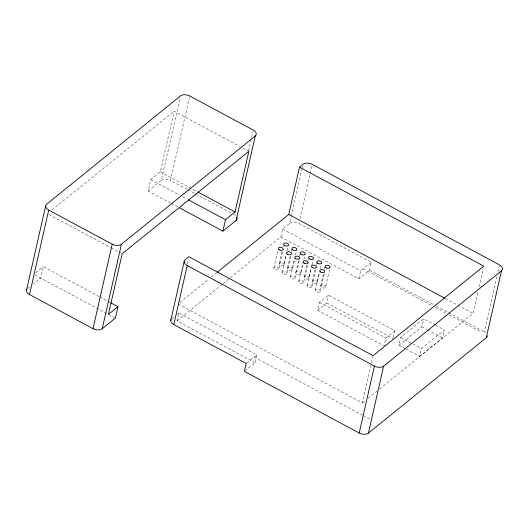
<?xml version="1.0" encoding="UTF-8"?>
<svg xmlns="http://www.w3.org/2000/svg" width="529" height="529" viewBox="0 0 529 529"><rect width="100%" height="100%" fill="white"/><g stroke="black" fill="none" stroke-linecap="round" stroke-linejoin="round"><path stroke-width="0.4" stroke-dasharray="2.65 1.98" d="M99.121 296.564L43.259 266.57L40.667 277.996L33.142 284.08M170.655 203.096L148.166 191.022L150.765 179.602L160.34 171.852L174.12 111.202L240.133 146.645M148.166 191.022L161.338 180.369L180.171 97.488M187.134 189.382L170.536 180.468L189.362 97.594M187.16 263.931L188.251 259.124M255.084 362.775L177.043 320.872L178.835 312.996L256.876 354.899L255.084 362.775L245.694 370.373M248.491 151.003L250.865 140.549M251.592 137.328L252.875 131.695M223.165 283.557L280.82 236.919L282.612 229.044L289.661 223.337L291.115 216.95M273.87 267.892L277.989 249.781M279.193 263.587L282.056 250.984M282.949 247.05L283.306 245.476M278.723 269.129A2.506 1.481 12.8 0 0 275.464 266.973A2.506 1.481 12.8 0 0 274.71 269.433A2.506 1.481 12.8 0 0 278.723 269.129L283.2 249.437M291.294 216.149L301.814 169.849M301.993 169.049L302.542 166.655M282.175 272.356L286.645 252.664M284.047 264.824A2.506 1.481 12.8 0 0 280.78 262.668A2.506 1.481 12.8 0 0 280.026 265.128A2.506 1.481 12.8 0 0 284.047 264.824L286.374 254.588M287.267 250.647L288.338 245.919M287.492 268.044L290.176 256.234M291.254 251.506L291.968 248.359M287.029 273.586A2.506 1.481 12.8 0 0 283.762 271.43A2.506 1.481 12.8 0 0 283.008 273.89A2.506 1.481 12.8 0 0 287.029 273.586L291.32 254.687M280.82 236.919L358.86 278.823L369.506 270.207L371.292 262.331L298.859 223.436L299.222 221.843M299.943 218.649L310.1 173.942M310.285 173.148L312.097 165.16M290.474 276.812L294.772 257.907M292.345 269.281A2.506 1.481 12.8 0 0 289.085 267.125A2.506 1.481 12.8 0 0 288.331 269.585A2.506 1.481 12.8 0 0 292.345 269.281L294.673 259.045M295.572 255.104L296.822 249.589M295.797 272.508L298.482 260.691M299.553 255.963L300.088 253.603M295.327 278.049A2.506 1.481 12.8 0 0 292.068 275.887A2.506 1.481 12.8 0 0 291.314 278.353A2.506 1.481 12.8 0 0 295.327 278.049L299.626 259.144M298.779 281.269L303.249 261.577M300.651 273.738A2.506 1.481 12.8 0 0 297.384 271.582A2.506 1.481 12.8 0 0 296.63 274.042A2.506 1.481 12.8 0 0 300.651 273.738L302.978 263.502M303.871 259.56L305.127 254.046M304.096 276.965L306.959 264.361M307.858 260.42L308.215 258.846M303.633 282.506A2.506 1.481 12.8 0 0 300.366 280.344A2.506 1.481 12.8 0 0 299.612 282.81A2.506 1.481 12.8 0 0 303.633 282.506L308.103 262.814M307.078 285.726L311.376 266.821M308.949 278.201A2.506 1.481 12.8 0 0 305.689 276.039A2.506 1.481 12.8 0 0 304.935 278.505A2.506 1.481 12.8 0 0 308.949 278.201L311.098 268.745M311.998 264.811L313.247 259.296M312.401 281.421L315.264 268.818M316.157 264.877L316.699 262.516M311.931 286.963A2.506 1.481 12.8 0 0 308.672 284.807A2.506 1.481 12.8 0 0 307.918 287.267A2.506 1.481 12.8 0 0 311.931 286.963L316.408 267.271M315.383 290.183L319.675 271.278M317.255 282.658A2.506 1.481 12.8 0 0 313.988 280.496A2.506 1.481 12.8 0 0 313.241 282.962A2.506 1.481 12.8 0 0 317.255 282.658L319.404 273.202M320.475 268.481L321.546 263.753M320.706 285.878L323.384 274.062M324.462 269.34L324.998 266.973M320.237 291.419A2.506 1.481 12.8 0 0 316.97 289.264A2.506 1.481 12.8 0 0 316.216 291.724A2.506 1.481 12.8 0 0 320.237 291.419L324.528 272.514M394.899 330.744L385.853 338.057L384.061 345.94L317.645 310.278L319.437 302.396L328.483 295.083L394.899 330.744L393.292 337.833M325.56 287.115A2.506 1.481 12.8 0 0 322.293 284.959A2.506 1.481 12.8 0 0 321.539 287.419A2.506 1.481 12.8 0 0 325.56 287.115L330.03 267.423M317.645 310.278L326.691 302.958L328.483 295.083M358.86 278.823L360.652 270.941L371.292 262.331M178.061 303.983L362.365 402.939L371.285 363.694M371.47 362.894L372.925 356.48M405.406 348.723L398.965 345.265L400.757 337.39L423.636 318.875L435.089 325.024M398.965 345.265L421.851 326.757L423.636 318.875M406.12 349.114L419.722 356.414L421.507 348.538L444.393 330.023L435.803 325.408M419.722 356.414L442.608 337.899L444.393 330.023M379.643 388.967L473.065 313.386L477.978 291.763M479.069 286.956L483.255 268.534M485.609 332.715A6.765 4.007 12.8 0 0 484.28 331.835L496.956 276.045M497.862 272.058L499.31 265.684M51.941 210.046L174.12 111.202M35.595 272.772L43.259 266.57M27.495 288.649L30.629 286.11M179.979 302.429L208.77 279.133M211.329 277.064L216.454 272.924M171.786 318.703L174.345 316.626M176.911 314.557L178.835 312.996M177.043 320.872L222.524 284.08M246.845 363.013L256.876 354.899M362.365 402.939L365.565 400.354M368.124 398.284L377.084 391.037M243.036 148.206L248.114 150.93M445.491 298.581L473.065 313.386M369.506 270.207L435.612 305.702M436.339 306.093L484.28 331.835M363.311 268.792L432.325 305.848M435.228 307.409L446.126 313.254M449.028 314.815L479.539 331.2M282.612 229.044L360.652 270.941M160.34 171.852L197.337 191.716M187.855 189.772L195.075 193.647M195.796 194.031L231.881 213.405M150.765 179.602L179.781 195.181M182.684 196.742L187.035 199.076M421.851 326.757L426.857 329.441M427.577 329.825L442.608 337.899M171.383 203.486L177.909 206.991M400.757 337.39L412.203 343.539M412.924 343.923L421.507 348.538M326.691 302.958L393.107 338.62M319.437 302.396L385.853 338.057M48.913 214.45L110.574 247.559M111.302 247.949L121.458 253.404M254.218 357.055L362.451 415.172M363.178 415.563L370.445 419.457M99.842 296.954L107.103 300.849M107.823 301.239L109.999 302.409M35.132 275.1L114.661 317.724M289.661 223.337A6.765 4.007 12.8 0 1 298.859 223.436M234.049 214.569A6.765 4.007 12.8 0 1 235.372 215.448M161.338 180.369A6.765 4.007 12.8 0 1 170.536 180.468"/><path stroke-width="0.79" d="M26.45 290.507L45.646 206.019M110.726 302.8L117.98 306.694L115.388 318.114L102.216 328.767A6.765 4.007 12.8 0 1 93.018 328.668L29.505 294.567L48.701 210.079A6.765 4.007 12.8 0 1 46.691 204.168L180.534 95.881A6.765 4.007 12.8 0 1 189.732 95.987L253.239 130.088A6.765 4.007 12.8 0 1 255.256 135.999L236.06 220.487L222.888 231.14L179.364 207.771M93.018 328.668L112.214 244.18L48.701 210.079M102.216 328.767L121.412 244.286L255.256 135.999M170.741 320.561L184.158 261.485M487.341 335.895A6.765 4.007 12.8 0 1 486.296 337.753L368.415 433.119A6.765 4.007 12.8 0 1 359.217 433.013L244.444 371.391L246.23 363.509L173.796 324.621L187.22 265.545A6.765 4.007 12.8 0 1 185.203 259.627L188.8 256.724L373.104 355.68L483.797 266.127L299.493 167.171L288.755 214.43L217.088 272.402M222.888 231.14L225.48 219.72L235.061 211.97L248.842 151.32L122.179 253.788L108.399 314.444L117.98 306.694M359.217 433.013L374.433 366.061L187.22 265.545M368.415 433.119L383.624 366.167L501.505 270.802A6.765 4.007 12.8 0 0 499.495 264.884L312.282 164.367A6.765 4.007 12.8 0 0 303.084 164.261L299.493 167.171M486.296 337.753L501.505 270.802M288.755 214.43L444.763 298.191M198.064 192.106L235.061 211.97M188.483 199.856L225.48 219.72M173.796 324.621A6.765 4.007 12.8 0 1 171.046 319.556M383.624 366.167A6.765 4.007 12.8 0 1 374.433 366.061M236.959 217.551A6.765 4.007 12.8 0 1 236.06 220.487M121.412 244.286A6.765 4.007 12.8 0 1 112.214 244.18M29.505 294.567A6.765 4.007 12.8 0 1 26.754 289.502M295.784 258.661A2.506 1.481 12.8 0 0 299.804 258.357A2.506 1.481 12.8 0 0 296.538 256.195A2.506 1.481 12.8 0 0 295.784 258.661M304.089 263.118A2.506 1.481 12.8 0 0 308.103 262.814A2.506 1.481 12.8 0 0 304.843 260.658A2.506 1.481 12.8 0 0 304.089 263.118M279.18 249.741A2.506 1.481 12.8 0 0 283.2 249.437A2.506 1.481 12.8 0 0 279.934 247.281A2.506 1.481 12.8 0 0 279.18 249.741M312.388 267.575A2.506 1.481 12.8 0 0 316.408 267.271A2.506 1.481 12.8 0 0 313.142 265.115A2.506 1.481 12.8 0 0 312.388 267.575M317.711 263.27A2.506 1.481 12.8 0 0 321.731 262.966A2.506 1.481 12.8 0 0 318.465 260.81A2.506 1.481 12.8 0 0 317.711 263.27M309.412 258.813A2.506 1.481 12.8 0 0 313.426 258.509A2.506 1.481 12.8 0 0 310.166 256.347A2.506 1.481 12.8 0 0 309.412 258.813M326.016 267.727A2.506 1.481 12.8 0 0 330.03 267.423A2.506 1.481 12.8 0 0 326.77 265.267A2.506 1.481 12.8 0 0 326.016 267.727M320.693 272.032A2.506 1.481 12.8 0 0 324.707 271.727A2.506 1.481 12.8 0 0 321.447 269.572A2.506 1.481 12.8 0 0 320.693 272.032M301.107 254.35A2.506 1.481 12.8 0 0 305.127 254.046A2.506 1.481 12.8 0 0 301.861 251.89A2.506 1.481 12.8 0 0 301.107 254.35M292.808 249.893A2.506 1.481 12.8 0 0 296.822 249.589A2.506 1.481 12.8 0 0 293.555 247.433A2.506 1.481 12.8 0 0 292.808 249.893M284.503 245.436A2.506 1.481 12.8 0 0 288.517 245.132A2.506 1.481 12.8 0 0 285.257 242.976A2.506 1.481 12.8 0 0 284.503 245.436M287.485 254.198A2.506 1.481 12.8 0 0 291.499 253.894A2.506 1.481 12.8 0 0 288.239 251.738A2.506 1.481 12.8 0 0 287.485 254.198"/></g></svg>
